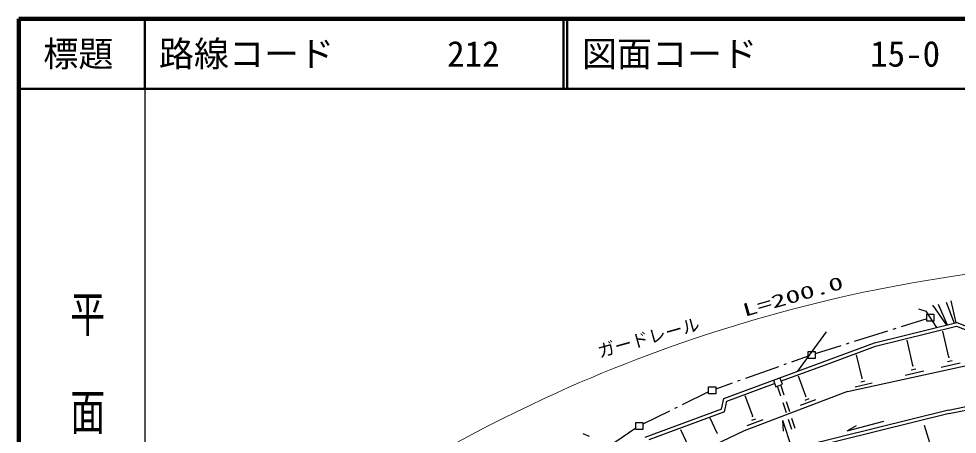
# Model space of a CAD drawing. Units: millimetres, scale not verified. Extents: x 40000 to 680000, y 20000 to 380000.
# Drawn here: x 40000 to 173942, y 320710 to 380000 of the extents above; entities that cross this region are included whole.
import ezdxf
from ezdxf.enums import TextEntityAlignment as Align

# ---------------------------------------------------------------- set-up
doc = ezdxf.new("R2010")
doc.units = ezdxf.units.MM
doc.header["$LTSCALE"] = 1000
for name, color, linetype, lineweight in [('M-BGD', 7, 'Continuous', 25), ('M-BMK-ROW', 30, 'Continuous', 25), ('M-STR-HTXT', 7, 'Continuous', 13), ('M-TTL', 2, 'Continuous', 140), ('M-TTL-BAND', 7, 'Continuous', 25), ('M-TTL-LINE', 7, 'Continuous', 50)]:
    doc.layers.add(name, color=color, linetype=linetype, lineweight=lineweight)
doc.layers.add('M-TTL-TXT', color=7, linetype='Continuous')
doc.styles.add('@ＭＳ ゴシック', font='')
doc.styles.add('ＭＳ ゴシック', font='')
doc.styles.get('@ＭＳ ゴシック').set_extended_font_data('@MS Gothic')
doc.styles.get('ＭＳ ゴシック').set_extended_font_data('MS Gothic')

msp = doc.modelspace()

# ---------------------------------------------------------------- linework, layer by layer
at = {"layer": 'M-BGD'}
for p, q in [((170419, 339091), (170459, 339081)), ((170459, 339081), (172397, 336297)), ((171210, 339292), (172518, 336328)), ((172363, 339575), (173509, 336570)), ((173024, 339746), (173740, 336630)), ((168405, 338587), (169478, 338288)), ((169478, 338288), (170965, 335934)), ((162128, 333737), (173880, 336660)), ((173880, 336660), (185132, 332236)), ((155250, 335311), (151158, 329692)), ((162279, 333256), (173841, 336139)), ((172755, 331707), (171907, 335435)), ((173841, 336139), (185083, 331715)), ((140620, 325819), (162128, 333737)), ((167595, 330507), (166778, 334124)), ((156058, 330962), (162279, 333256)), ((148855, 328316), (156058, 330962)), ((158299, 326806), (178298, 331164)), ((160351, 328723), (159574, 332050)), ((171634, 330303), (174369, 330918)), ((172535, 331076), (173226, 331237)), ((172674, 331687), (172845, 331728)), ((166504, 329133), (169179, 329738)), ((167385, 329896), (168056, 330047)), ((167514, 330487), (167685, 330528)), ((147702, 328425), (148044, 327483)), ((148986, 327835), (148644, 328777)), ((148815, 328306), (148855, 328316)), ((152356, 326126), (151310, 329001)), ((160161, 328172), (160772, 328313)), ((160281, 328703), (160431, 328733)), ((141051, 325448), (147713, 327893)), ((147713, 327893), (147873, 327954)), ((148044, 327483), (148986, 327835)), ((148772, 326120), (148285, 327573)), ((149249, 326267), (148756, 327744)), ((159370, 327469), (161785, 328034)), ((140291, 324295), (140620, 325819)), ((158299, 326806), (143543, 321192)), ((144763, 323269), (143676, 326194)), ((151576, 324842), (153780, 325647)), ((152247, 325585), (152798, 325786)), ((152286, 326106), (152426, 326156)), ((172685, 324160), (182565, 326199)), ((172786, 323669), (182666, 325708)), ((140291, 324295), (129372, 320220)), ((140733, 323924), (141051, 325448)), ((149565, 323750), (149089, 325172)), ((150042, 323896), (149566, 325319)), ((172685, 324160), (151935, 318999)), ((140733, 323924), (129944, 319900)), ((139685, 320856), (138680, 322979)), ((144643, 322717), (145204, 322929)), ((144683, 323249), (144833, 323299)), ((150359, 321379), (149883, 322802)), ((150834, 321525), (150359, 322947)), ((172806, 323679), (152056, 318508)), ((143963, 321945), (146227, 322790)), ((150342, 318756), (149034, 322663)), ((149126, 321170), (149034, 322663)), ((158257, 321213), (163446, 322584)), ((158257, 321213), (159558, 321957)), ((170730, 317212), (169260, 321960)), ((120491, 320809), (121424, 320429)), ((143543, 321192), (129801, 314698)), ((135588, 318996), (134472, 321350)), ((139625, 320836), (139735, 320886))]:
    msp.add_line(p, q, dxfattribs=at)
at = {"layer": 'M-BMK-ROW'}
for p, q in [((169589, 337827), (170591, 337828)), ((169590, 336825), (169589, 337827)), ((170591, 337828), (170592, 336826)), ((169590, 337175), (165919, 336025)), ((170592, 336826), (169590, 336825)), ((164011, 335426), (159240, 333931)), ((165156, 335785), (164774, 335666)), ((158476, 333691), (158095, 333572)), ((152658, 332521), (153660, 332522)), ((152659, 331519), (152658, 332521)), ((153660, 332522), (153662, 331520)), ((157331, 333332), (153661, 332181)), ((152659, 331849), (150302, 331012)), ((153662, 331520), (152659, 331519)), ((148418, 330342), (143706, 328667)), ((149548, 330744), (149172, 330610)), ((142953, 328399), (142576, 328266)), ((138463, 327479), (139465, 327481)), ((138464, 326477), (138463, 327479)), ((141822, 327998), (139465, 327160)), ((139465, 327481), (139466, 326478)), ((138464, 326738), (134675, 324885)), ((139466, 326478), (138464, 326477)), ((133956, 324534), (133597, 324358)), ((132878, 324007), (129089, 322154)), ((128088, 321571), (125052, 319524)), ((128086, 322403), (129089, 322405)), ((128088, 321401), (128086, 322403)), ((129089, 322405), (129090, 321402)), ((129090, 321402), (128088, 321401))]:
    msp.add_line(p, q, dxfattribs=at)
at = {"layer": 'M-STR-HTXT'}
msp.add_open_spline([(58051, 291624), (77047, 304417), (96042, 317210), (116813, 326633), (134001, 334431), (152404, 339920), (171026, 342907), (202398, 347939), (234389, 345868), (266380, 343797)], degree=3, knots=[0, 0, 0, 0, 1, 1, 1, 2, 2, 2, 3, 3, 3, 3], dxfattribs=at)
at = {"layer": 'M-TTL'}
for p, q in [((40000, 380000), (40000, 20000)), ((680000, 380000), (40000, 380000))]:
    msp.add_line(p, q, dxfattribs=at)
at = {"layer": 'M-TTL-BAND'}
msp.add_line((58000, 370000), (58000, 20000), dxfattribs=at)
at = {"layer": 'M-TTL-LINE'}
for p, q in [((58000, 380000), (58000, 370000)), ((117750, 380000), (117750, 370000)), ((118250, 380000), (118250, 370000)), ((40000, 370000), (680000, 370000))]:
    msp.add_line(p, q, dxfattribs=at)

# ---------------------------------------------------------------- texts
at = {"layer": 'M-STR-HTXT', "style": 'ＭＳ ゴシック', "width": 1.7}
msp.add_text('L=200.0', height=1833, rotation=15.965, dxfattribs=at).set_placement((143755, 336934), align=Align.BOTTOM_LEFT)
at = {"layer": 'M-STR-HTXT', "style": 'ＭＳ ゴシック'}
msp.add_text('ガードレール', height=1833, rotation=15.605, dxfattribs=at).set_placement((123051, 331075), align=Align.BOTTOM_LEFT)
at = {"layer": 'M-TTL-BAND', "style": '@ＭＳ ゴシック', "width": 1.4}
msp.add_text('平  面  図', height=3666, rotation=270, dxfattribs=at).set_placement((49777, 306475), align=Align.MIDDLE_RIGHT)
at = {"layer": 'M-TTL-TXT', "style": 'ＭＳ ゴシック'}
msp.add_text('標題', height=3666, dxfattribs=at).set_placement((48500, 375000), align=Align.MIDDLE_CENTER)
for s, p in [('路線コード', (60000, 375000)), ('212', (101142, 375000)), ('図面コード', (120380, 375000)), ('15-0', (161521, 375000))]:
    msp.add_text(s, height=3666, dxfattribs=at).set_placement(p, align=Align.MIDDLE_LEFT)

doc.saveas('drawing.dxf')
